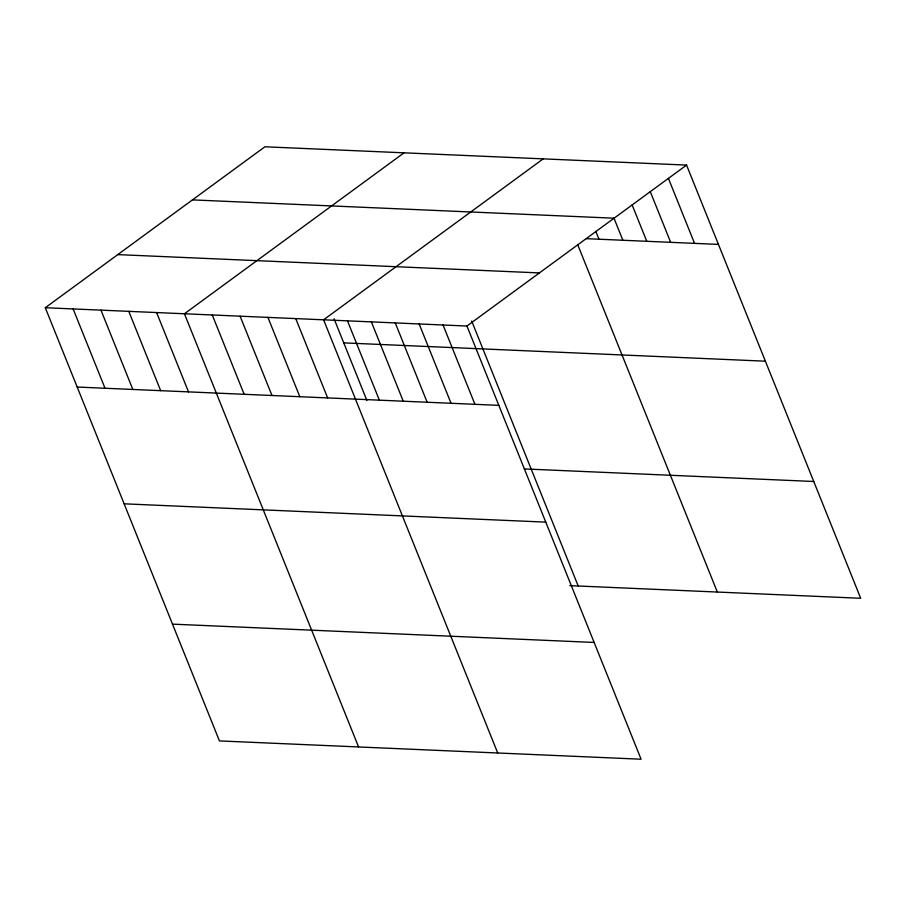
<?xml version="1.0" encoding="UTF-8"?>
<svg xmlns="http://www.w3.org/2000/svg" width="906" height="906" viewBox="0 0 906 906"><rect width="100%" height="100%" fill="white"/><g stroke="black" fill="none" stroke-linecap="round" stroke-linejoin="round"><path stroke-width="1.36" d="M45.3 307.723L466.941 326.035L641.086 759.217L219.445 740.915L45.3 307.723L264.914 146.783L686.555 165.085L860.7 598.277L569.851 585.638M404.065 152.82L184.439 313.77L358.583 746.952M543.204 158.867L323.589 319.807L497.722 752.999M466.941 326.035L686.555 165.085M192.446 199.886L614.087 218.199M586.329 238.674L718.447 244.405M117.769 254.609L539.421 272.921M343.748 342.876L765.389 361.188M77.191 387.043L498.832 405.356M524.302 468.923L813.758 481.494M124.133 503.815L545.774 522.128M172.491 624.132L594.143 642.445M668.413 178.357L694.551 243.374M650.27 191.619L670.655 242.332M632.128 204.892L646.771 241.29M613.985 218.153L622.875 240.26M595.842 231.415L598.979 239.218M577.643 244.529L717.337 592.048M471.664 320.996L578.198 586.001M443.045 325.005L474.937 404.314M419.161 323.963L451.041 403.283M395.265 322.921L427.145 402.241M371.369 321.89L403.261 401.211M347.474 320.849L379.365 400.169M334.054 318.753L366.885 400.418M295.752 318.606L327.644 397.927M267.927 317.394L299.818 396.715M240.101 316.183L271.981 395.503M212.276 314.982L244.156 394.291M156.613 312.559L188.505 391.879M128.788 311.347L160.668 390.667M100.962 310.146L132.842 389.467M73.126 308.935L105.017 388.255"/></g></svg>
